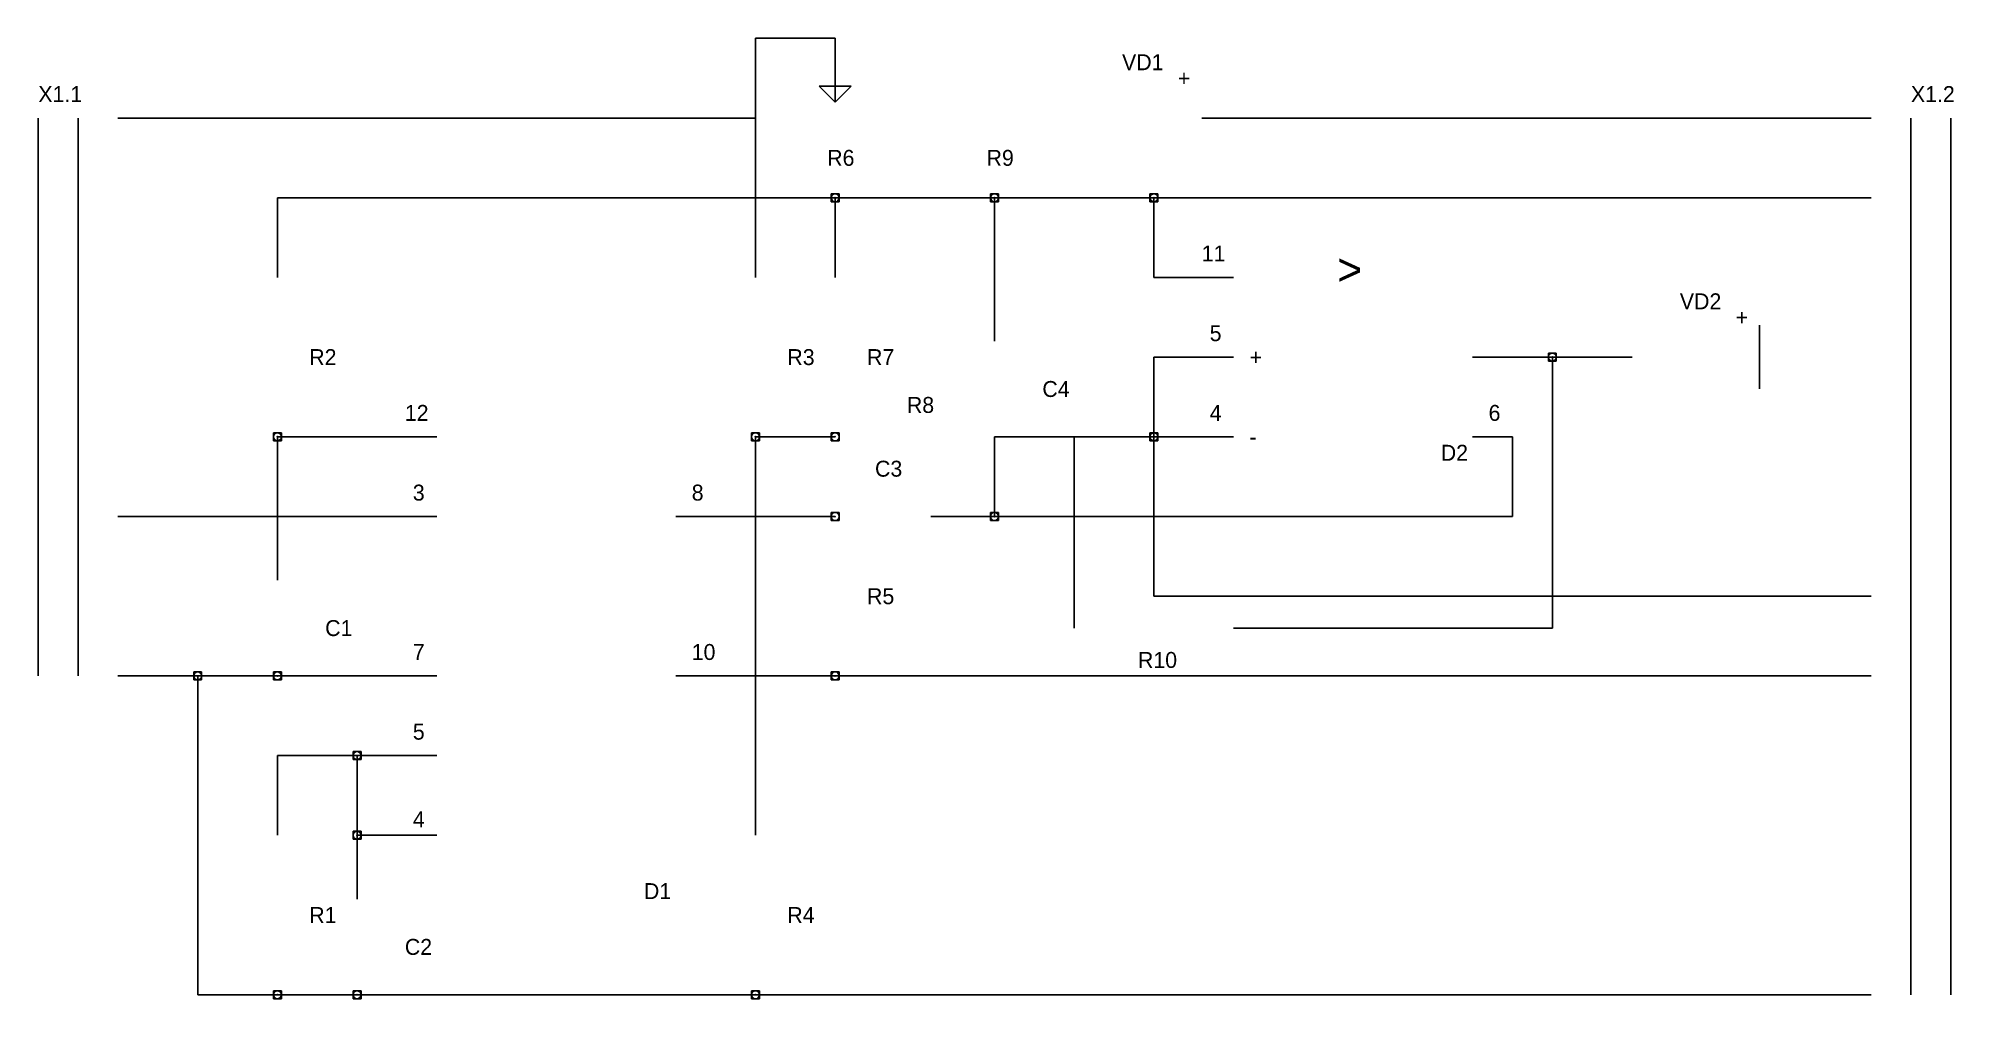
# Model space of a CAD drawing. Extents: x -20 to 220, y 0 to 120.
import ezdxf

# ---------------------------------------------------------------- set-up
doc = ezdxf.new("R2010")
doc.units = 0
doc.header["$PDMODE"] = 96
doc.header["$PDSIZE"] = -2
doc.layers.get('0').update_dxf_attribs({"linetype": 'CONTINUOUS'})
doc.styles.add('cyrillic_ii', font='cyrillic_ii')

msp = doc.modelspace()

# ---------------------------------------------------------------- linework, layer by layer
for p, q in [((70, 90), (70, 120)), ((70, 120), (80, 120)), ((80, 120), (80, 112)), ((78, 114), (80, 112)), ((82, 114), (78, 114)), ((80, 112), (82, 114)), ((-20, 40), (-20, 110)), ((-15, 110), (-15, 40)), ((-10, 110), (70, 110)), ((126, 110), (210, 110)), ((215, 110), (215, 0)), ((220, 110), (220, 0)), ((10, 90), (10, 100)), ((10, 100), (210, 100)), ((80, 90), (80, 100)), ((100, 90), (100, 100)), ((120, 90), (120, 100)), ((100, 82), (100, 90)), ((130, 90), (120, 90)), ((196, 76), (196, 84)), ((130, 80), (120, 80)), ((120, 80), (120, 50)), ((160, 80), (180, 80)), ((170, 80), (170, 46)), ((10, 70), (30, 70)), ((10, 52), (10, 70)), ((70, 20), (70, 70)), ((70, 70), (80, 70)), ((100, 60), (100, 70)), ((100, 70), (130, 70)), ((110, 70), (110, 46)), ((160, 70), (165, 70)), ((165, 60), (165, 70)), ((30, 60), (-10, 60)), ((60, 60), (80, 60)), ((92, 60), (165, 60)), ((120, 50), (210, 50)), ((130, 46), (170, 46)), ((30, 40), (-10, 40)), ((60, 40), (210, 40)), ((10, 20), (10, 30)), ((10, 30), (30, 30)), ((20, 30), (20, 20)), ((20, 20), (30, 20)), ((20, 12), (20, 20))]:
    msp.add_line(p, q)
at = {"linetype": 'CONTINUOUS'}
for q in [(0, 40), (210, 0)]:
    msp.add_line((0, 0), q, dxfattribs=at)
for p in [(80, 100), (100, 100), (120, 100), (170, 80), (10, 70), (70, 70), (80, 70), (120, 70), (80, 60), (100, 60), (0, 40), (10, 40), (80, 40), (20, 30), (20, 20), (10, 0), (20, 0), (70, 0)]:
    msp.add_point(p)

# ---------------------------------------------------------------- texts
at = {"attachment_point": 1, "style": 'cyrillic_ii'}
for s, insert, char_height, width in [('VD1', (116, 118), 2, 4.2222), ('+', (123, 116), 2, 0.8889), ('X1.1', (-20, 114), 2, 4.2222), ('X1.2', (215, 114), 2, 4.6667), ('R6', (79, 106), 2, 2.6667), ('R9', (99, 106), 2, 2.6667), ('11', (126, 94), 2, 1.5556), ('>', (143, 93), 4, 1.7778), ('VD2', (186, 88), 2, 4.6667), ('+', (193, 86), 2, 0.8889), ('5', (127, 84), 2, 0.8889), ('R2', (14, 81), 2, 2.6667), ('R3', (74, 81), 2, 2.6667), ('R7', (84, 81), 2, 2.6667), ('+', (132, 81), 2, 0.8889), ('C4', (106, 77), 2, 2.6667), ('R8', (89, 75), 2, 2.6667), ('12', (26, 74), 2, 2), ('4', (127, 74), 2, 1.1111), ('6', (162, 74), 2, 0.8889), ('-', (132, 71), 2, 0.8889), ('D2', (156, 69), 2, 2.6667), ('C3', (85, 67), 2, 2.4444), ('3', (27, 64), 2, 0.8889), ('8', (62, 64), 2, 0.8889), ('R5', (84, 51), 2, 2.6667), ('C1', (16, 47), 2, 2), ('7', (27, 44), 2, 0.8889), ('10', (62, 44), 2, 2), ('R10', (118, 43), 2, 3.7778), ('5', (27, 34), 2, 0.8889), ('4', (27, 23), 2, 1.1111), ('D1', (56, 14), 2, 2.2222), ('R1', (14, 11), 2, 2.2222), ('R4', (74, 11), 2, 2.8889), ('C2', (26, 7), 2, 2.4444)]:
    msp.add_mtext(s, dxfattribs=dict(at, insert=insert, char_height=char_height, width=width))

doc.saveas('drawing.dxf')
